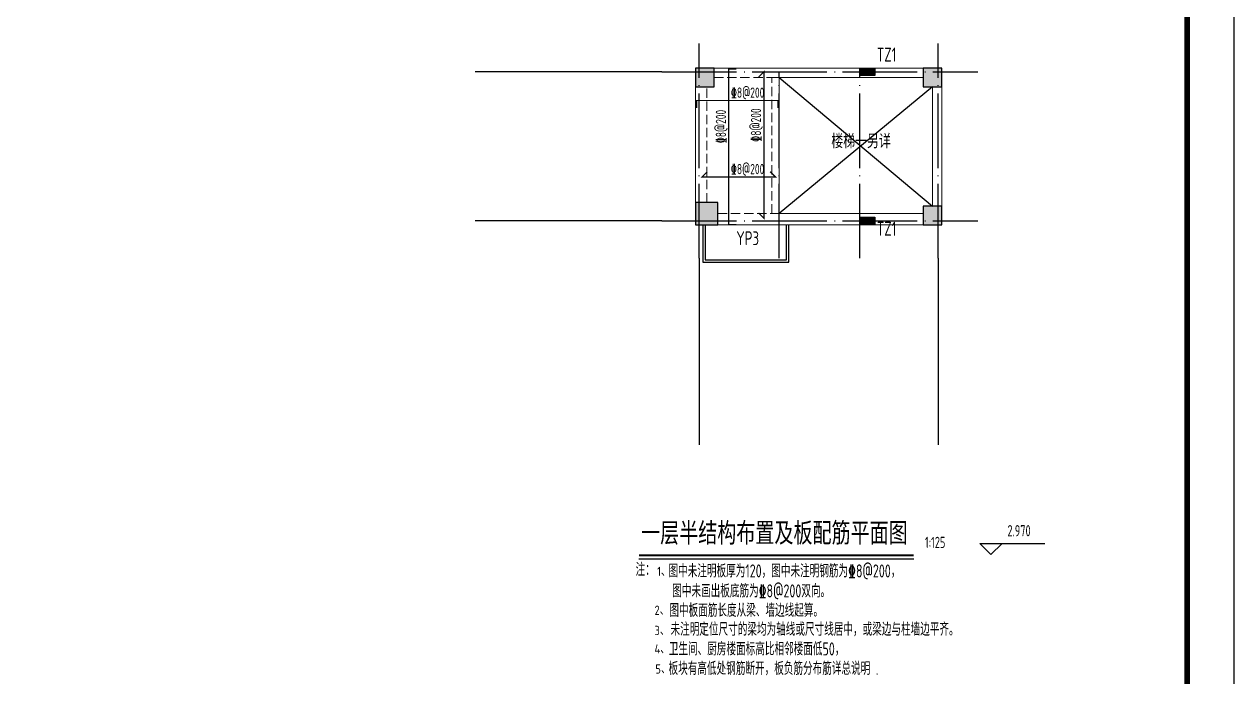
# Model space of a CAD drawing. Extents: x -2331248 to -1198620, y -977263 to -545844.
# Drawn here: x -1748935 to -1716534, y -748795 to -731299 of the extents above; entities that cross this region are included whole.
import ezdxf
from ezdxf.enums import TextEntityAlignment as Align

# ---------------------------------------------------------------- set-up
doc = ezdxf.new("R2010")
doc.units = 0
doc.header["$LTSCALE"] = 1000
doc.header["$MEASUREMENT"] = 0
for name, pattern in [('CONTINOUS', [0]), ('DASH', [0.35, 0.25, -0.1]), ('DOTE', [2.42, 2, -0.2, 0.02, -0.2]), ('线型3', [500, 300, -200])]:
    doc.linetypes.add(name, pattern=pattern)
for name, color, linetype in [('AXIS', 253, 'CONTINOUS'), ('DOTE', 1, 'DOTE'), ('PUB_TITLE', 4, 'CONTINUOUS'), ('TEXT', 7, 'CONTINUOUS'), ('THICK', 6, 'CONTINUOUS'), ('THIN', 7, 'CONTINUOUS'), ('中文', 7, 'CONTINUOUS'), ('构件', 74, 'CONTINUOUS'), ('构造柱', 6, 'CONTINUOUS'), ('构造柱名称', 211, 'CONTINUOUS'), ('柱涂实', 54, 'CONTINUOUS'), ('零厚板', 7, 'CONTINUOUS')]:
    doc.layers.add(name, color=color, linetype=linetype)
for name, color, linetype, lineweight in [('S_Beam', 4, 'CONTINUOUS', 18), ('S_BeamDash', 134, '线型3', 18), ('S_Cl', 2, 'CONTINUOUS', 9), ('S_SlabDownBar', 14, 'CONTINUOUS', 35), ('S_SlabDownBarText', 7, 'CONTINUOUS', 25), ('S_SlabUpBar', 1, 'CONTINUOUS', 35), ('S_SlabUpBarText', 7, 'CONTINUOUS', 25)]:
    doc.layers.add(name, color=color, linetype=linetype, lineweight=lineweight)
doc.styles.add('HZ', font='tssdeng.shx', dxfattribs={"width": 0.8, "bigfont": 'tssdchn.shx'})
doc.styles.add('STYLE2', font='tssdeng.shx', dxfattribs={"width": 0.8, "bigfont": 'tssdchn.shx'})
doc.styles.add('TSSD_NORM', font='Tssdeng.shx', dxfattribs={"width": 0.7, "bigfont": 'hztxt.shx'})
doc.styles.add('TSSD_REIN', font='Tssdeng.shx', dxfattribs={"width": 0.7, "bigfont": 'hztxt.shx'})

msp = doc.modelspace()

# ---------------------------------------------------------------- hatches: boundary and pattern name
at = {"layer": '柱涂实'}
for points in [[(-1730453, -732975.1), (-1730453, -732475.1), (-1730953, -732475.1), (-1730953, -732975.1)], [(-1724353, -732975.1), (-1724353, -732475.1), (-1724853, -732475.1), (-1724853, -732975.1)], [(-1730353, -736675.1), (-1730353, -736075.1), (-1730953, -736075.1), (-1730953, -736675.1)], [(-1724353, -736675.1), (-1724353, -736175.1), (-1724853, -736175.1), (-1724853, -736675.1)]]:
    msp.add_hatch(color=256, dxfattribs=at).paths.add_polyline_path(points)

# ---------------------------------------------------------------- linework, layer by layer
at = {"layer": 'AXIS'}
for p, q in [((-1731853, -732575.1), (-1736853, -732575.1)), ((-1731853, -736575.1), (-1736853, -736575.1)), ((-1730853, -737575.1), (-1730853, -742575.1)), ((-1724453, -737575.1), (-1724453, -742575.1))]:
    msp.add_line(p, q, dxfattribs=at)
at = {"layer": 'DOTE'}
for p, q in [((-1730853, -737575.1), (-1730853, -731820)), ((-1724453, -737575.1), (-1724453, -731820)), ((-1731853, -732575.1), (-1723395, -732575.1)), ((-1728713, -737575.1), (-1728713, -732575.1)), ((-1726553, -737575.1), (-1726553, -732575.1)), ((-1731853, -736575.1), (-1723395, -736575.1))]:
    msp.add_line(p, q, dxfattribs=at)
at = {"layer": 'PUB_TITLE'}
msp.add_lwpolyline([(-1821659.5, -765858.1), (-1821659.5, -691608.1), (-1716534.5, -691608.1), (-1716534.5, -765858.1)], close=True, dxfattribs=at)
at = {"layer": 'PUB_TITLE', "const_width": 150}
msp.add_lwpolyline([(-1818534.5, -692858.1), (-1717784.5, -692858.1), (-1717784.5, -764608.1), (-1818534.5, -764608.1)], close=True, dxfattribs=at)
at = {"layer": 'S_Beam', "ltscale": 1}
for p, q in [((-1730453, -732475.1), (-1728813, -732475.1)), ((-1728913, -732475.1), (-1724853, -732475.1)), ((-1728913, -732725.1), (-1724853, -732725.1)), ((-1728713, -736375.1), (-1728713, -732725.1)), ((-1724353, -736175.1), (-1724353, -732825.1)), ((-1730953, -736075.1), (-1730953, -732975.1)), ((-1724603, -736175.1), (-1724603, -732975.1)), ((-1728813, -736375.1), (-1724853, -736375.1)), ((-1730353, -736675.1), (-1728813, -736675.1)), ((-1728813, -736675.1), (-1724853, -736675.1))]:
    msp.add_line(p, q, dxfattribs=at)
at = {"layer": 'S_BeamDash', "linetype": 'DASH', "ltscale": 1}
for p, q in [((-1730453, -732725.1), (-1728813, -732725.1)), ((-1728913, -736375.1), (-1728913, -732725.1)), ((-1730653, -736075.1), (-1730653, -732975.1)), ((-1730353, -736375.1), (-1728813, -736375.1))]:
    msp.add_line(p, q, dxfattribs=at)
at = {"layer": 'S_Cl', "ltscale": 1}
for points in [[(-1730453, -732975.1), (-1730453, -732475.1), (-1730953, -732475.1), (-1730953, -732975.1)], [(-1724353, -732975.1), (-1724353, -732475.1), (-1724853, -732475.1), (-1724853, -732975.1)], [(-1730353, -736675.1), (-1730353, -736075.1), (-1730953, -736075.1), (-1730953, -736675.1)], [(-1724353, -736675.1), (-1724353, -736175.1), (-1724853, -736175.1), (-1724853, -736675.1)]]:
    msp.add_lwpolyline(points, close=True, dxfattribs=at)
at = {"layer": 'S_SlabDownBar', "ltscale": 1, "const_width": 35}
for points in [[(-1729263.2, -736358.7), (-1729121.8, -736500.1), (-1729121.8, -732575.1), (-1729263.2, -732716.5)], [(-1730636.6, -735253.7), (-1730778, -735395.1), (-1728813, -735395.1), (-1728954.4, -735253.7)]]:
    msp.add_lwpolyline(points, dxfattribs=at)
at = {"layer": 'S_SlabUpBar', "ltscale": 1, "const_width": 35}
for points in [[(-1729861, -736675.1), (-1730061, -736675.1), (-1730061, -732505.1), (-1729861, -732505.1)], [(-1730923, -733545), (-1730923, -733345), (-1728743, -733345), (-1728743, -733545)]]:
    msp.add_lwpolyline(points, dxfattribs=at)
at = {"layer": 'THICK', "const_width": 50}
msp.add_lwpolyline([(-1732470.5, -745536.4), (-1725108.3, -745536.4)], dxfattribs=at)
at = {"layer": 'THIN'}
for p, q in [((-1723040.1, -745517.8), (-1723340.1, -745217.8)), ((-1723340.1, -745217.8), (-1721598.1, -745217.8)), ((-1722740.1, -745217.8), (-1723040.1, -745517.8))]:
    msp.add_line(p, q, dxfattribs=at)
msp.add_lwpolyline([(-1732470.5, -745636.4), (-1725108.3, -745636.4)], dxfattribs=at)
at = {"layer": '构件'}
for points in [[(-1730753, -736675.1), (-1730753, -737675.1), (-1728453, -737675.1), (-1728453, -736675.1)], [(-1730693, -736675.1), (-1730693, -737615.1), (-1728513, -737615.1), (-1728513, -736675.1)]]:
    msp.add_lwpolyline(points, dxfattribs=at)
at = {"layer": '构造柱'}
for points in [[(-1726553, -732675.1), (-1726553, -732475.1), (-1726153, -732475.1), (-1726153, -732675.1)], [(-1726553, -736675.1), (-1726553, -736475.1), (-1726153, -736475.1), (-1726153, -736675.1)]]:
    msp.add_lwpolyline(points, close=True, dxfattribs=at)
for points in [[(-1726553, -732675.1), (-1726153, -732675.1), (-1726553, -732475.1), (-1726153, -732475.1)], [(-1726553, -736675.1), (-1726153, -736675.1), (-1726553, -736475.1), (-1726153, -736475.1)]]:
    msp.add_solid(points, dxfattribs=at)
at = {"layer": '柱涂实', "linetype": 'Continuous'}
for points in [[(-1730453, -732975.1), (-1730453, -732475.1), (-1730953, -732475.1), (-1730953, -732975.1)], [(-1724353, -732975.1), (-1724353, -732475.1), (-1724853, -732475.1), (-1724853, -732975.1)], [(-1730353, -736675.1), (-1730353, -736075.1), (-1730953, -736075.1), (-1730953, -736675.1)], [(-1724353, -736675.1), (-1724353, -736175.1), (-1724853, -736175.1), (-1724853, -736675.1)]]:
    msp.add_lwpolyline(points, close=True, dxfattribs=at)
at = {"layer": '零厚板', "ltscale": 1}
for p, q in [((-1728713, -732725.1), (-1724603, -736175.1)), ((-1724603, -732975.1), (-1728713, -736375.1))]:
    msp.add_line(p, q, dxfattribs=at)

# ---------------------------------------------------------------- texts
at = {"layer": 'S_SlabDownBarText', "style": 'TSSD_REIN', "width": 0.7}
msp.add_text('%%1328@200', height=275, rotation=90, dxfattribs=at).set_placement((-1729195.9, -734453.9))
msp.add_text('%%1328@200', height=275, dxfattribs=at).set_placement((-1730009.3, -735321))
at = {"layer": 'S_SlabUpBarText', "style": 'TSSD_REIN', "width": 0.7}
msp.add_text('%%1328@200', height=275, dxfattribs=at).set_placement((-1730008.3, -733270.9))
msp.add_text('%%1328@200', height=275, rotation=90, dxfattribs=at).set_placement((-1730135.1, -734493.4))
at = {"layer": 'TEXT'}
for s, height, style, width, p in [('楼梯一另详', 375, 'TSSD_NORM', 0.85, (-1727316.5, -734737.6, 6.9)), ('一层半结构布置及板配筋平面图', 600, 'TSSD_NORM', 0.85, (-1732409.6, -745430.6)), ('2.970', 300, 'TSSD_REIN', 0.7, (-1722597.4, -745117.8)), ('1:125', 300, 'TSSD_NORM', 0.7, (-1724808.3, -745430.6))]:
    msp.add_text(s, height=height, dxfattribs=dict(at, style=style, width=width)).set_placement(p, align=Align.BOTTOM_LEFT)
at = {"layer": '中文'}
for s, height, style, width, p in [('注：', 350, 'TSSD_REIN', 0.7, (-1732559.1, -746094.6)), ('1、', 250, 'HZ', 0.85, (-1731979.8, -746094.3)), ('图中未注明板厚为120，图中未注明钢筋为%%1328@200，', 350, 'TSSD_REIN', 0.7, (-1731676.1, -746131.7)), ('图中未画出板底筋为%%1328@200双向。', 350, 'TSSD_REIN', 0.7, (-1731576.4, -746667.4)), ('图中板面筋长度从梁、墙边线起算。', 350, 'TSSD_REIN', 0.7, (-1731652.7, -747188.4)), ('2、', 250, 'HZ', 0.85, (-1732050.6, -747136.5)), ('3、', 250, 'HZ', 0.85, (-1732050.6, -747678.1)), ('未注明定位尺寸的梁均为轴线或尺寸线居中，或梁边与柱墙边平齐。', 350, 'TSSD_REIN', 0.7, (-1731622.3, -747695.7)), ('4、', 250, 'HZ', 0.85, (-1732050.6, -748171.6)), ('卫生间、厨房楼面标高比相邻楼面低50，', 350, 'TSSD_REIN', 0.7, (-1731668.4, -748221.7)), ('板块有高低处钢筋断开，板负筋分布筋详总说明 .', 350, 'TSSD_REIN', 0.7, (-1731674.8, -748745.4)), ('5、', 250, 'HZ', 0.85, (-1732026.6, -748709.6))]:
    msp.add_text(s, height=height, dxfattribs=dict(at, style=style, width=width)).set_placement(p)
at = {"layer": '构件', "style": 'STYLE2', "width": 0.7}
msp.add_text('YP3', height=375, dxfattribs=at).set_placement((-1729858.6, -737336.8, 13.8), align=Align.BOTTOM_LEFT)
at = {"layer": '构造柱名称', "style": 'STYLE2', "width": 0.7}
for p in [(-1726094.6, -732414.9, 13.8), (-1726094.6, -737083.9, 13.8)]:
    msp.add_text('TZ1', height=375, dxfattribs=at).set_placement(p, align=Align.BOTTOM_LEFT)

doc.saveas('drawing.dxf')
